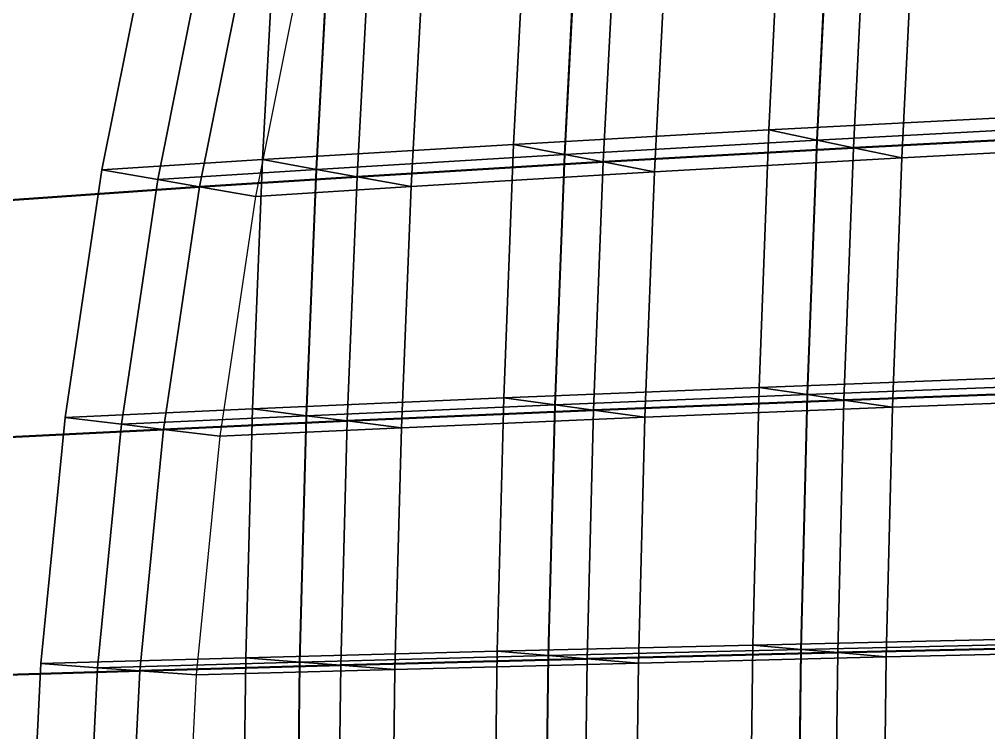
# Model space of a CAD drawing. Extents: x -25.3 to 28.3, y -25.5 to 26.5.
# Drawn here: x -18.987 to -15.345, y 1.123 to 3.802 of the extents above; entities that cross this region are included whole.
import ezdxf

# ---------------------------------------------------------------- set-up
doc = ezdxf.new("R2010")
doc.units = 0
doc.header["$MEASUREMENT"] = 0
doc.layers.add('LowerTendons', color=150, linetype='CONTINUOUS', lineweight=50)
doc.layers.add('UpperTendons', color=123, linetype='CONTINUOUS', lineweight=40)
doc.layers.add('TestBases', color=40, linetype='CONTINUOUS')

msp = doc.modelspace()

# ---------------------------------------------------------------- linework, layer by layer
at = {"layer": 'LowerTendons'}
for p, q in [((-14.89899, 3.37047, 31.37945), (-15.85339, 3.32044, 30.91367)), ((-15.85339, 3.32044, 30.91367), (-16.79334, 3.26732, 30.41904)), ((-16.79334, 3.26732, 30.41904), (-17.71797, 3.21114, 29.89602)), ((-17.71797, 3.21114, 29.89602), (-18.30943, 3.17307, 29.54161)), ((-18.30943, 3.17307, 29.54161), (-19.51783, 3.08983, 28.7666)), ((-14.93327, 2.4085, 31.45166), (-15.88879, 2.37258, 30.98269)), ((-15.88879, 2.37258, 30.98269), (-16.82965, 2.33446, 30.4848)), ((-16.82965, 2.33446, 30.4848), (-17.75497, 2.29415, 29.95844)), ((-17.75497, 2.29415, 29.95844), (-18.44509, 2.26223, 29.54101)), ((-18.44509, 2.26223, 29.54101), (-19.55555, 2.20714, 28.8222)), ((-15.91237, 1.42388, 31.02868), (-16.85383, 1.40094, 30.52861)), ((-14.95611, 1.4455, 31.49977), (-15.91237, 1.42388, 31.02868)), ((-16.85383, 1.40094, 30.52861), (-17.7796, 1.37668, 30.00001)), ((-18.53445, 1.35568, 29.54059), (-19.58066, 1.32433, 28.85921)), ((-17.7796, 1.37668, 30.00001), (-18.53445, 1.35568, 29.54059))]:
    msp.add_line(p, q, dxfattribs=at)
at = {"layer": 'TestBases'}
for points in [[(-15.15116, 4.41789, 31.91057), (-16.12317, 4.3527, 31.43974), (-16.17136, 3.38704, 31.53371), (-15.19782, 3.43808, 32.00884)], [(-16.12317, 4.3527, 31.43974), (-17.08074, 4.28347, 30.93962), (-17.13017, 3.33285, 31.02917), (-16.17136, 3.38704, 31.53371)], [(-15.94201, 4.3038, 31.08648), (-15.98966, 3.34899, 31.1794), (-16.17136, 3.38704, 31.53371), (-16.12317, 4.3527, 31.43974)], [(-15.98966, 3.34899, 31.1794), (-15.94201, 4.3038, 31.08648), (-16.12317, 4.3527, 31.43974), (-16.17136, 3.38704, 31.53371)], [(-14.98092, 4.36825, 31.55203), (-15.94201, 4.3038, 31.08648), (-15.98966, 3.34899, 31.1794), (-15.02706, 3.39945, 31.64919)], [(-14.98092, 4.36825, 31.55203), (-15.94201, 4.3038, 31.08648), (-15.98966, 3.34899, 31.1794), (-15.02706, 3.39945, 31.64919)], [(-15.94201, 4.3038, 31.08648), (-16.88882, 4.23534, 30.59199), (-16.9377, 3.2954, 30.68053), (-15.98966, 3.34899, 31.1794)], [(-15.94201, 4.3038, 31.08648), (-16.88882, 4.23534, 30.59199), (-16.9377, 3.2954, 30.68053), (-15.98966, 3.34899, 31.1794)], [(-15.80615, 4.26712, 30.82154), (-15.85339, 3.32044, 30.91367), (-15.98966, 3.34899, 31.1794), (-15.94201, 4.3038, 31.08648)], [(-15.85339, 3.32044, 30.91367), (-15.80615, 4.26712, 30.82154), (-15.94201, 4.3038, 31.08648), (-15.98966, 3.34899, 31.1794)], [(-14.85325, 4.33102, 31.28312), (-15.80615, 4.26712, 30.82154), (-15.85339, 3.32044, 30.91367), (-14.89899, 3.37047, 31.37945)], [(-14.85325, 4.33102, 31.28312), (-15.80615, 4.26712, 30.82154), (-15.85339, 3.32044, 30.91367), (-14.89899, 3.37047, 31.37945)], [(-17.08074, 4.28347, 30.93962), (-18.02296, 4.21023, 30.41064), (-18.07335, 3.27554, 30.49565), (-17.13017, 3.33285, 31.02917)], [(-16.88882, 4.23534, 30.59199), (-16.9377, 3.2954, 30.68053), (-17.13017, 3.33285, 31.02917), (-17.08074, 4.28347, 30.93962)], [(-16.9377, 3.2954, 30.68053), (-16.88882, 4.23534, 30.59199), (-17.08074, 4.28347, 30.93962), (-17.13017, 3.33285, 31.02917)], [(-15.80615, 4.26712, 30.82154), (-16.74488, 4.19924, 30.33126), (-16.79334, 3.26732, 30.41904), (-15.85339, 3.32044, 30.91367)], [(-15.80615, 4.26712, 30.82154), (-16.74488, 4.19924, 30.33126), (-16.79334, 3.26732, 30.41904), (-15.85339, 3.32044, 30.91367)], [(-15.62499, 4.21821, 30.46829), (-15.67169, 3.28239, 30.55935), (-15.85339, 3.32044, 30.91367), (-15.80615, 4.26712, 30.82154)], [(-15.67169, 3.28239, 30.55935), (-15.62499, 4.21821, 30.46829), (-15.80615, 4.26712, 30.82154), (-15.85339, 3.32044, 30.91367)], [(-14.68301, 4.28138, 30.92457), (-15.62499, 4.21821, 30.46829), (-15.67169, 3.28239, 30.55935), (-14.72822, 3.33184, 31.0198)], [(-16.88882, 4.23534, 30.59199), (-17.82046, 4.16292, 30.06894), (-17.87028, 3.23874, 30.15301), (-16.9377, 3.2954, 30.68053)], [(-16.88882, 4.23534, 30.59199), (-17.82046, 4.16292, 30.06894), (-17.87028, 3.23874, 30.15301), (-16.9377, 3.2954, 30.68053)], [(-16.74488, 4.19924, 30.33126), (-16.79334, 3.26732, 30.41904), (-16.9377, 3.2954, 30.68053), (-16.88882, 4.23534, 30.59199)], [(-16.79334, 3.26732, 30.41904), (-16.74488, 4.19924, 30.33126), (-16.88882, 4.23534, 30.59199), (-16.9377, 3.2954, 30.68053)], [(-18.4897, 4.17195, 30.13446), (-18.67667, 3.23671, 30.13413), (-18.07335, 3.27554, 30.49565), (-18.02296, 4.21023, 30.41064)], [(-17.82046, 4.16292, 30.06894), (-17.87028, 3.23874, 30.15301), (-18.07335, 3.27554, 30.49565), (-18.02296, 4.21023, 30.41064)], [(-17.87028, 3.23874, 30.15301), (-17.82046, 4.16292, 30.06894), (-18.02296, 4.21023, 30.41064), (-18.07335, 3.27554, 30.49565)], [(-16.74488, 4.19924, 30.33126), (-17.66858, 4.12744, 29.81267), (-17.71797, 3.21114, 29.89602), (-16.79334, 3.26732, 30.41904)], [(-16.74488, 4.19924, 30.33126), (-17.66858, 4.12744, 29.81267), (-17.71797, 3.21114, 29.89602), (-16.79334, 3.26732, 30.41904)], [(-16.55296, 4.15111, 29.98362), (-16.60087, 3.22987, 30.0704), (-16.79334, 3.26732, 30.41904), (-16.74488, 4.19924, 30.33126)], [(-16.60087, 3.22987, 30.0704), (-16.55296, 4.15111, 29.98362), (-16.74488, 4.19924, 30.33126), (-16.79334, 3.26732, 30.41904)], [(-15.62499, 4.21821, 30.46829), (-16.55296, 4.15111, 29.98362), (-16.60087, 3.22987, 30.0704), (-15.67169, 3.28239, 30.55935)], [(-18.28195, 4.12507, 29.79587), (-18.46682, 3.20035, 29.79555), (-18.67667, 3.23671, 30.13413), (-18.4897, 4.17195, 30.13446)], [(-18.28195, 4.12507, 29.79587), (-18.46682, 3.20035, 29.79555), (-17.87028, 3.23874, 30.15301), (-17.82046, 4.16292, 30.06894)], [(-18.28195, 4.12507, 29.79587), (-18.46682, 3.20035, 29.79555), (-17.87028, 3.23874, 30.15301), (-17.82046, 4.16292, 30.06894)], [(-17.66858, 4.12744, 29.81267), (-17.71797, 3.21114, 29.89602), (-17.87028, 3.23874, 30.15301), (-17.82046, 4.16292, 30.06894)], [(-17.71797, 3.21114, 29.89602), (-17.66858, 4.12744, 29.81267), (-17.82046, 4.16292, 30.06894), (-17.87028, 3.23874, 30.15301)], [(-18.12614, 4.08992, 29.54193), (-18.30943, 3.17307, 29.54161), (-18.46682, 3.20035, 29.79555), (-18.28195, 4.12507, 29.79587)], [(-18.12614, 4.08992, 29.54193), (-18.30943, 3.17307, 29.54161), (-17.71797, 3.21114, 29.89602), (-17.66858, 4.12744, 29.81267)], [(-18.12614, 4.08992, 29.54193), (-18.30943, 3.17307, 29.54161), (-17.71797, 3.21114, 29.89602), (-17.66858, 4.12744, 29.81267)], [(-17.46607, 4.08014, 29.47098), (-17.5149, 3.17433, 29.55337), (-17.71797, 3.21114, 29.89602), (-17.66858, 4.12744, 29.81267)], [(-17.5149, 3.17433, 29.55337), (-17.46607, 4.08014, 29.47098), (-17.66858, 4.12744, 29.81267), (-17.71797, 3.21114, 29.89602)], [(-16.55296, 4.15111, 29.98362), (-17.46607, 4.08014, 29.47098), (-17.5149, 3.17433, 29.55337), (-16.60087, 3.22987, 30.0704)], [(-17.91839, 4.04304, 29.20334), (-18.09958, 3.1367, 29.20302), (-18.30943, 3.17307, 29.54161), (-18.12614, 4.08992, 29.54193)], [(-17.91839, 4.04304, 29.20334), (-18.09958, 3.1367, 29.20302), (-17.5149, 3.17433, 29.55337), (-17.46607, 4.08014, 29.47098)], [(-15.19782, 3.43808, 32.00884), (-16.17136, 3.38704, 31.53371), (-16.20747, 2.42017, 31.60412), (-15.23279, 2.4568, 32.08249)], [(-15.02706, 3.39945, 31.64919), (-15.98966, 3.34899, 31.1794), (-16.17136, 3.38704, 31.53371), (-15.19782, 3.43808, 32.00884)], [(-15.98966, 3.34899, 31.1794), (-15.02706, 3.39945, 31.64919), (-15.19782, 3.43808, 32.00884), (-16.17136, 3.38704, 31.53371)], [(-16.17136, 3.38704, 31.53371), (-17.13017, 3.33285, 31.02917), (-17.1672, 2.38128, 31.09625), (-16.20747, 2.42017, 31.60412)], [(-15.98966, 3.34899, 31.1794), (-16.9377, 3.2954, 30.68053), (-17.13017, 3.33285, 31.02917), (-16.17136, 3.38704, 31.53371)], [(-16.9377, 3.2954, 30.68053), (-15.98966, 3.34899, 31.1794), (-16.17136, 3.38704, 31.53371), (-17.13017, 3.33285, 31.02917)], [(-15.98966, 3.34899, 31.1794), (-16.02537, 2.39298, 31.24902), (-16.20747, 2.42017, 31.60412), (-16.17136, 3.38704, 31.53371)], [(-16.02537, 2.39298, 31.24902), (-15.98966, 3.34899, 31.1794), (-16.17136, 3.38704, 31.53371), (-16.20747, 2.42017, 31.60412)], [(-15.02706, 3.39945, 31.64919), (-15.98966, 3.34899, 31.1794), (-16.02537, 2.39298, 31.24902), (-15.06163, 2.4292, 31.72201)], [(-15.02706, 3.39945, 31.64919), (-15.98966, 3.34899, 31.1794), (-16.02537, 2.39298, 31.24902), (-15.06163, 2.4292, 31.72201)], [(-14.89899, 3.37047, 31.37945), (-15.85339, 3.32044, 30.91367), (-15.98966, 3.34899, 31.1794), (-15.02706, 3.39945, 31.64919)], [(-15.85339, 3.32044, 30.91367), (-14.89899, 3.37047, 31.37945), (-15.02706, 3.39945, 31.64919), (-15.98966, 3.34899, 31.1794)], [(-14.89899, 3.37047, 31.37945), (-15.85339, 3.32044, 30.91367), (-15.88879, 2.37258, 30.98269), (-14.93327, 2.4085, 31.45166)], [(-14.89899, 3.37047, 31.37945), (-15.85339, 3.32044, 30.91367), (-15.88879, 2.37258, 30.98269), (-14.93327, 2.4085, 31.45166)], [(-14.72822, 3.33184, 31.0198), (-15.67169, 3.28239, 30.55935), (-15.85339, 3.32044, 30.91367), (-14.89899, 3.37047, 31.37945)], [(-15.67169, 3.28239, 30.55935), (-14.72822, 3.33184, 31.0198), (-14.89899, 3.37047, 31.37945), (-15.85339, 3.32044, 30.91367)], [(-17.13017, 3.33285, 31.02917), (-18.07335, 3.27554, 30.49565), (-18.11108, 2.34016, 30.55932), (-17.1672, 2.38128, 31.09625)], [(-16.9377, 3.2954, 30.68053), (-17.87028, 3.23874, 30.15301), (-18.07335, 3.27554, 30.49565), (-17.13017, 3.33285, 31.02917)], [(-17.87028, 3.23874, 30.15301), (-16.9377, 3.2954, 30.68053), (-17.13017, 3.33285, 31.02917), (-18.07335, 3.27554, 30.49565)], [(-16.9377, 3.2954, 30.68053), (-16.97431, 2.35452, 30.74685), (-17.1672, 2.38128, 31.09625), (-17.13017, 3.33285, 31.02917)], [(-16.97431, 2.35452, 30.74685), (-16.9377, 3.2954, 30.68053), (-17.13017, 3.33285, 31.02917), (-17.1672, 2.38128, 31.09625)], [(-15.98966, 3.34899, 31.1794), (-16.9377, 3.2954, 30.68053), (-16.97431, 2.35452, 30.74685), (-16.02537, 2.39298, 31.24902)], [(-15.98966, 3.34899, 31.1794), (-16.9377, 3.2954, 30.68053), (-16.97431, 2.35452, 30.74685), (-16.02537, 2.39298, 31.24902)], [(-15.85339, 3.32044, 30.91367), (-16.79334, 3.26732, 30.41904), (-16.9377, 3.2954, 30.68053), (-15.98966, 3.34899, 31.1794)], [(-16.79334, 3.26732, 30.41904), (-15.85339, 3.32044, 30.91367), (-15.98966, 3.34899, 31.1794), (-16.9377, 3.2954, 30.68053)], [(-15.85339, 3.32044, 30.91367), (-16.79334, 3.26732, 30.41904), (-16.82965, 2.33446, 30.4848), (-15.88879, 2.37258, 30.98269)], [(-15.85339, 3.32044, 30.91367), (-16.79334, 3.26732, 30.41904), (-16.82965, 2.33446, 30.4848), (-15.88879, 2.37258, 30.98269)], [(-15.67169, 3.28239, 30.55935), (-16.60087, 3.22987, 30.0704), (-16.79334, 3.26732, 30.41904), (-15.85339, 3.32044, 30.91367)], [(-16.60087, 3.22987, 30.0704), (-15.67169, 3.28239, 30.55935), (-15.85339, 3.32044, 30.91367), (-16.79334, 3.26732, 30.41904)], [(-15.85339, 3.32044, 30.91367), (-15.88879, 2.37258, 30.98269), (-16.02537, 2.39298, 31.24902), (-15.98966, 3.34899, 31.1794)], [(-15.88879, 2.37258, 30.98269), (-15.85339, 3.32044, 30.91367), (-15.98966, 3.34899, 31.1794), (-16.02537, 2.39298, 31.24902)], [(-15.67169, 3.28239, 30.55935), (-15.70668, 2.34539, 30.62759), (-15.88879, 2.37258, 30.98269), (-15.85339, 3.32044, 30.91367)], [(-15.70668, 2.34539, 30.62759), (-15.67169, 3.28239, 30.55935), (-15.85339, 3.32044, 30.91367), (-15.88879, 2.37258, 30.98269)], [(-14.72822, 3.33184, 31.0198), (-15.67169, 3.28239, 30.55935), (-15.70668, 2.34539, 30.62759), (-14.76211, 2.38089, 31.09118)], [(-16.9377, 3.2954, 30.68053), (-17.87028, 3.23874, 30.15301), (-17.90759, 2.31387, 30.21596), (-16.97431, 2.35452, 30.74685)], [(-16.9377, 3.2954, 30.68053), (-17.87028, 3.23874, 30.15301), (-17.90759, 2.31387, 30.21596), (-16.97431, 2.35452, 30.74685)], [(-16.79334, 3.26732, 30.41904), (-17.71797, 3.21114, 29.89602), (-17.87028, 3.23874, 30.15301), (-16.9377, 3.2954, 30.68053)], [(-17.71797, 3.21114, 29.89602), (-16.79334, 3.26732, 30.41904), (-16.9377, 3.2954, 30.68053), (-17.87028, 3.23874, 30.15301)], [(-16.79334, 3.26732, 30.41904), (-16.82965, 2.33446, 30.4848), (-16.97431, 2.35452, 30.74685), (-16.9377, 3.2954, 30.68053)], [(-16.82965, 2.33446, 30.4848), (-16.79334, 3.26732, 30.41904), (-16.9377, 3.2954, 30.68053), (-16.97431, 2.35452, 30.74685)], [(-15.67169, 3.28239, 30.55935), (-16.60087, 3.22987, 30.0704), (-16.63676, 2.3077, 30.13541), (-15.70668, 2.34539, 30.62759)], [(-18.67667, 3.23671, 30.13413), (-18.81505, 2.3076, 30.13352), (-18.11108, 2.34016, 30.55932), (-18.07335, 3.27554, 30.49565)], [(-18.46682, 3.20035, 29.79555), (-17.87028, 3.23874, 30.15301), (-18.07335, 3.27554, 30.49565), (-18.67667, 3.23671, 30.13413)], [(-17.87028, 3.23874, 30.15301), (-18.46682, 3.20035, 29.79555), (-18.67667, 3.23671, 30.13413), (-18.07335, 3.27554, 30.49565)], [(-17.87028, 3.23874, 30.15301), (-17.90759, 2.31387, 30.21596), (-18.11108, 2.34016, 30.55932), (-18.07335, 3.27554, 30.49565)], [(-17.90759, 2.31387, 30.21596), (-17.87028, 3.23874, 30.15301), (-18.07335, 3.27554, 30.49565), (-18.11108, 2.34016, 30.55932)], [(-16.79334, 3.26732, 30.41904), (-17.71797, 3.21114, 29.89602), (-17.75497, 2.29415, 29.95844), (-16.82965, 2.33446, 30.4848)], [(-16.79334, 3.26732, 30.41904), (-17.71797, 3.21114, 29.89602), (-17.75497, 2.29415, 29.95844), (-16.82965, 2.33446, 30.4848)], [(-16.60087, 3.22987, 30.0704), (-17.5149, 3.17433, 29.55337), (-17.71797, 3.21114, 29.89602), (-16.79334, 3.26732, 30.41904)], [(-17.5149, 3.17433, 29.55337), (-16.60087, 3.22987, 30.0704), (-16.79334, 3.26732, 30.41904), (-17.71797, 3.21114, 29.89602)], [(-16.60087, 3.22987, 30.0704), (-16.63676, 2.3077, 30.13541), (-16.82965, 2.33446, 30.4848), (-16.79334, 3.26732, 30.41904)], [(-16.63676, 2.3077, 30.13541), (-16.60087, 3.22987, 30.0704), (-16.79334, 3.26732, 30.41904), (-16.82965, 2.33446, 30.4848)], [(-18.46682, 3.20035, 29.79555), (-18.60364, 2.28167, 29.79494), (-18.81505, 2.3076, 30.13352), (-18.67667, 3.23671, 30.13413)], [(-18.46682, 3.20035, 29.79555), (-18.60364, 2.28167, 29.79494), (-17.90759, 2.31387, 30.21596), (-17.87028, 3.23874, 30.15301)], [(-18.46682, 3.20035, 29.79555), (-18.60364, 2.28167, 29.79494), (-17.90759, 2.31387, 30.21596), (-17.87028, 3.23874, 30.15301)], [(-18.30943, 3.17307, 29.54161), (-17.71797, 3.21114, 29.89602), (-17.87028, 3.23874, 30.15301), (-18.46682, 3.20035, 29.79555)], [(-17.71797, 3.21114, 29.89602), (-18.30943, 3.17307, 29.54161), (-18.46682, 3.20035, 29.79555), (-17.87028, 3.23874, 30.15301)], [(-18.30943, 3.17307, 29.54161), (-18.44509, 2.26223, 29.54101), (-17.75497, 2.29415, 29.95844), (-17.71797, 3.21114, 29.89602)], [(-18.30943, 3.17307, 29.54161), (-18.44509, 2.26223, 29.54101), (-17.75497, 2.29415, 29.95844), (-17.71797, 3.21114, 29.89602)], [(-18.09958, 3.1367, 29.20302), (-17.5149, 3.17433, 29.55337), (-17.71797, 3.21114, 29.89602), (-18.30943, 3.17307, 29.54161)], [(-17.5149, 3.17433, 29.55337), (-18.09958, 3.1367, 29.20302), (-18.30943, 3.17307, 29.54161), (-17.71797, 3.21114, 29.89602)], [(-17.71797, 3.21114, 29.89602), (-17.75497, 2.29415, 29.95844), (-17.90759, 2.31387, 30.21596), (-17.87028, 3.23874, 30.15301)], [(-17.75497, 2.29415, 29.95844), (-17.71797, 3.21114, 29.89602), (-17.87028, 3.23874, 30.15301), (-17.90759, 2.31387, 30.21596)], [(-17.5149, 3.17433, 29.55337), (-17.55147, 2.26786, 29.61508), (-17.75497, 2.29415, 29.95844), (-17.71797, 3.21114, 29.89602)], [(-17.55147, 2.26786, 29.61508), (-17.5149, 3.17433, 29.55337), (-17.71797, 3.21114, 29.89602), (-17.75497, 2.29415, 29.95844)], [(-16.60087, 3.22987, 30.0704), (-17.5149, 3.17433, 29.55337), (-17.55147, 2.26786, 29.61508), (-16.63676, 2.3077, 30.13541)], [(-18.30943, 3.17307, 29.54161), (-18.44509, 2.26223, 29.54101), (-18.60364, 2.28167, 29.79494), (-18.46682, 3.20035, 29.79555)], [(-18.09958, 3.1367, 29.20302), (-18.23368, 2.2363, 29.20243), (-18.44509, 2.26223, 29.54101), (-18.30943, 3.17307, 29.54161)], [(-18.09958, 3.1367, 29.20302), (-18.23368, 2.2363, 29.20243), (-17.55147, 2.26786, 29.61508), (-17.5149, 3.17433, 29.55337)], [(-15.23279, 2.4568, 32.08249), (-16.20747, 2.42017, 31.60412), (-16.23153, 1.45244, 31.65103), (-15.25609, 1.4745, 32.13157)], [(-15.06163, 2.4292, 31.72201), (-16.02537, 2.39298, 31.24902), (-16.20747, 2.42017, 31.60412), (-15.23279, 2.4568, 32.08249)], [(-16.02537, 2.39298, 31.24902), (-15.06163, 2.4292, 31.72201), (-15.23279, 2.4568, 32.08249), (-16.20747, 2.42017, 31.60412)], [(-16.20747, 2.42017, 31.60412), (-17.1672, 2.38128, 31.09625), (-17.19187, 1.42904, 31.14093), (-16.23153, 1.45244, 31.65103)], [(-16.02537, 2.39298, 31.24902), (-16.97431, 2.35452, 30.74685), (-17.1672, 2.38128, 31.09625), (-16.20747, 2.42017, 31.60412)], [(-16.97431, 2.35452, 30.74685), (-16.02537, 2.39298, 31.24902), (-16.20747, 2.42017, 31.60412), (-17.1672, 2.38128, 31.09625)], [(-16.02537, 2.39298, 31.24902), (-16.04915, 1.43612, 31.2954), (-16.23153, 1.45244, 31.65103), (-16.20747, 2.42017, 31.60412)], [(-16.04915, 1.43612, 31.2954), (-16.02537, 2.39298, 31.24902), (-16.20747, 2.42017, 31.60412), (-16.23153, 1.45244, 31.65103)], [(-15.06163, 2.4292, 31.72201), (-16.02537, 2.39298, 31.24902), (-16.04915, 1.43612, 31.2954), (-15.08467, 1.45793, 31.77054)], [(-15.06163, 2.4292, 31.72201), (-16.02537, 2.39298, 31.24902), (-16.04915, 1.43612, 31.2954), (-15.08467, 1.45793, 31.77054)], [(-14.93327, 2.4085, 31.45166), (-15.88879, 2.37258, 30.98269), (-16.02537, 2.39298, 31.24902), (-15.06163, 2.4292, 31.72201)], [(-15.88879, 2.37258, 30.98269), (-14.93327, 2.4085, 31.45166), (-15.06163, 2.4292, 31.72201), (-16.02537, 2.39298, 31.24902)], [(-14.93327, 2.4085, 31.45166), (-15.88879, 2.37258, 30.98269), (-15.91237, 1.42388, 31.02868), (-14.95611, 1.4455, 31.49977)], [(-14.93327, 2.4085, 31.45166), (-15.88879, 2.37258, 30.98269), (-15.91237, 1.42388, 31.02868), (-14.95611, 1.4455, 31.49977)], [(-14.76211, 2.38089, 31.09118), (-15.70668, 2.34539, 30.62759), (-15.88879, 2.37258, 30.98269), (-14.93327, 2.4085, 31.45166)], [(-15.70668, 2.34539, 30.62759), (-14.76211, 2.38089, 31.09118), (-14.93327, 2.4085, 31.45166), (-15.88879, 2.37258, 30.98269)], [(-17.1672, 2.38128, 31.09625), (-18.11108, 2.34016, 30.55932), (-18.13621, 1.40429, 30.60173), (-17.19187, 1.42904, 31.14093)], [(-16.97431, 2.35452, 30.74685), (-17.90759, 2.31387, 30.21596), (-18.11108, 2.34016, 30.55932), (-17.1672, 2.38128, 31.09625)], [(-17.90759, 2.31387, 30.21596), (-16.97431, 2.35452, 30.74685), (-17.1672, 2.38128, 31.09625), (-18.11108, 2.34016, 30.55932)], [(-16.97431, 2.35452, 30.74685), (-16.9987, 1.41298, 30.79103), (-17.19187, 1.42904, 31.14093), (-17.1672, 2.38128, 31.09625)], [(-16.9987, 1.41298, 30.79103), (-16.97431, 2.35452, 30.74685), (-17.1672, 2.38128, 31.09625), (-17.19187, 1.42904, 31.14093)], [(-16.02537, 2.39298, 31.24902), (-16.97431, 2.35452, 30.74685), (-16.9987, 1.41298, 30.79103), (-16.04915, 1.43612, 31.2954)], [(-16.02537, 2.39298, 31.24902), (-16.97431, 2.35452, 30.74685), (-16.9987, 1.41298, 30.79103), (-16.04915, 1.43612, 31.2954)], [(-15.88879, 2.37258, 30.98269), (-16.82965, 2.33446, 30.4848), (-16.97431, 2.35452, 30.74685), (-16.02537, 2.39298, 31.24902)], [(-16.82965, 2.33446, 30.4848), (-15.88879, 2.37258, 30.98269), (-16.02537, 2.39298, 31.24902), (-16.97431, 2.35452, 30.74685)], [(-15.88879, 2.37258, 30.98269), (-16.82965, 2.33446, 30.4848), (-16.85383, 1.40094, 30.52861), (-15.91237, 1.42388, 31.02868)], [(-15.88879, 2.37258, 30.98269), (-16.82965, 2.33446, 30.4848), (-16.85383, 1.40094, 30.52861), (-15.91237, 1.42388, 31.02868)], [(-15.70668, 2.34539, 30.62759), (-16.63676, 2.3077, 30.13541), (-16.82965, 2.33446, 30.4848), (-15.88879, 2.37258, 30.98269)], [(-16.63676, 2.3077, 30.13541), (-15.70668, 2.34539, 30.62759), (-15.88879, 2.37258, 30.98269), (-16.82965, 2.33446, 30.4848)], [(-15.88879, 2.37258, 30.98269), (-15.91237, 1.42388, 31.02868), (-16.04915, 1.43612, 31.2954), (-16.02537, 2.39298, 31.24902)], [(-15.91237, 1.42388, 31.02868), (-15.88879, 2.37258, 30.98269), (-16.02537, 2.39298, 31.24902), (-16.04915, 1.43612, 31.2954)], [(-15.70668, 2.34539, 30.62759), (-15.72999, 1.40757, 30.67305), (-15.91237, 1.42388, 31.02868), (-15.88879, 2.37258, 30.98269)], [(-15.72999, 1.40757, 30.67305), (-15.70668, 2.34539, 30.62759), (-15.88879, 2.37258, 30.98269), (-15.91237, 1.42388, 31.02868)], [(-14.76211, 2.38089, 31.09118), (-15.70668, 2.34539, 30.62759), (-15.72999, 1.40757, 30.67305), (-14.78469, 1.42894, 31.13874)], [(-18.81505, 2.3076, 30.13352), (-18.9062, 1.38287, 30.13309), (-18.13621, 1.40429, 30.60173), (-18.11108, 2.34016, 30.55932)], [(-18.60364, 2.28167, 29.79494), (-17.90759, 2.31387, 30.21596), (-18.11108, 2.34016, 30.55932), (-18.81505, 2.3076, 30.13352)], [(-17.90759, 2.31387, 30.21596), (-18.60364, 2.28167, 29.79494), (-18.81505, 2.3076, 30.13352), (-18.11108, 2.34016, 30.55932)], [(-17.90759, 2.31387, 30.21596), (-17.93244, 1.38851, 30.25789), (-18.13621, 1.40429, 30.60173), (-18.11108, 2.34016, 30.55932)], [(-17.93244, 1.38851, 30.25789), (-17.90759, 2.31387, 30.21596), (-18.11108, 2.34016, 30.55932), (-18.13621, 1.40429, 30.60173)], [(-16.97431, 2.35452, 30.74685), (-17.90759, 2.31387, 30.21596), (-17.93244, 1.38851, 30.25789), (-16.9987, 1.41298, 30.79103)], [(-16.97431, 2.35452, 30.74685), (-17.90759, 2.31387, 30.21596), (-17.93244, 1.38851, 30.25789), (-16.9987, 1.41298, 30.79103)], [(-16.82965, 2.33446, 30.4848), (-17.75497, 2.29415, 29.95844), (-17.90759, 2.31387, 30.21596), (-16.97431, 2.35452, 30.74685)], [(-17.75497, 2.29415, 29.95844), (-16.82965, 2.33446, 30.4848), (-16.97431, 2.35452, 30.74685), (-17.90759, 2.31387, 30.21596)], [(-16.82965, 2.33446, 30.4848), (-17.75497, 2.29415, 29.95844), (-17.7796, 1.37668, 30.00001), (-16.85383, 1.40094, 30.52861)], [(-16.82965, 2.33446, 30.4848), (-17.75497, 2.29415, 29.95844), (-17.7796, 1.37668, 30.00001), (-16.85383, 1.40094, 30.52861)], [(-16.63676, 2.3077, 30.13541), (-17.55147, 2.26786, 29.61508), (-17.75497, 2.29415, 29.95844), (-16.82965, 2.33446, 30.4848)], [(-17.55147, 2.26786, 29.61508), (-16.63676, 2.3077, 30.13541), (-16.82965, 2.33446, 30.4848), (-17.75497, 2.29415, 29.95844)], [(-16.82965, 2.33446, 30.4848), (-16.85383, 1.40094, 30.52861), (-16.9987, 1.41298, 30.79103), (-16.97431, 2.35452, 30.74685)], [(-16.85383, 1.40094, 30.52861), (-16.82965, 2.33446, 30.4848), (-16.97431, 2.35452, 30.74685), (-16.9987, 1.41298, 30.79103)], [(-16.63676, 2.3077, 30.13541), (-16.66066, 1.38488, 30.17871), (-16.85383, 1.40094, 30.52861), (-16.82965, 2.33446, 30.4848)], [(-16.66066, 1.38488, 30.17871), (-16.63676, 2.3077, 30.13541), (-16.82965, 2.33446, 30.4848), (-16.85383, 1.40094, 30.52861)], [(-15.70668, 2.34539, 30.62759), (-16.63676, 2.3077, 30.13541), (-16.66066, 1.38488, 30.17871), (-15.72999, 1.40757, 30.67305)], [(-18.60364, 2.28167, 29.79494), (-18.69377, 1.36734, 29.79452), (-18.9062, 1.38287, 30.13309), (-18.81505, 2.3076, 30.13352)], [(-18.60364, 2.28167, 29.79494), (-18.69377, 1.36734, 29.79452), (-17.93244, 1.38851, 30.25789), (-17.90759, 2.31387, 30.21596)], [(-18.60364, 2.28167, 29.79494), (-18.69377, 1.36734, 29.79452), (-17.93244, 1.38851, 30.25789), (-17.90759, 2.31387, 30.21596)], [(-18.44509, 2.26223, 29.54101), (-17.75497, 2.29415, 29.95844), (-17.90759, 2.31387, 30.21596), (-18.60364, 2.28167, 29.79494)], [(-17.75497, 2.29415, 29.95844), (-18.44509, 2.26223, 29.54101), (-18.60364, 2.28167, 29.79494), (-17.90759, 2.31387, 30.21596)], [(-18.44509, 2.26223, 29.54101), (-18.53445, 1.35568, 29.54059), (-17.7796, 1.37668, 30.00001), (-17.75497, 2.29415, 29.95844)], [(-18.44509, 2.26223, 29.54101), (-18.53445, 1.35568, 29.54059), (-17.7796, 1.37668, 30.00001), (-17.75497, 2.29415, 29.95844)], [(-18.23368, 2.2363, 29.20243), (-17.55147, 2.26786, 29.61508), (-17.75497, 2.29415, 29.95844), (-18.44509, 2.26223, 29.54101)], [(-17.55147, 2.26786, 29.61508), (-18.23368, 2.2363, 29.20243), (-18.44509, 2.26223, 29.54101), (-17.75497, 2.29415, 29.95844)], [(-17.75497, 2.29415, 29.95844), (-17.7796, 1.37668, 30.00001), (-17.93244, 1.38851, 30.25789), (-17.90759, 2.31387, 30.21596)], [(-17.7796, 1.37668, 30.00001), (-17.75497, 2.29415, 29.95844), (-17.90759, 2.31387, 30.21596), (-17.93244, 1.38851, 30.25789)], [(-17.55147, 2.26786, 29.61508), (-17.57583, 1.3609, 29.65617), (-17.7796, 1.37668, 30.00001), (-17.75497, 2.29415, 29.95844)], [(-17.57583, 1.3609, 29.65617), (-17.55147, 2.26786, 29.61508), (-17.75497, 2.29415, 29.95844), (-17.7796, 1.37668, 30.00001)], [(-16.63676, 2.3077, 30.13541), (-17.55147, 2.26786, 29.61508), (-17.57583, 1.3609, 29.65617), (-16.66066, 1.38488, 30.17871)], [(-18.44509, 2.26223, 29.54101), (-18.53445, 1.35568, 29.54059), (-18.69377, 1.36734, 29.79452), (-18.60364, 2.28167, 29.79494)], [(-18.23368, 2.2363, 29.20243), (-18.32202, 1.34014, 29.20201), (-18.53445, 1.35568, 29.54059), (-18.44509, 2.26223, 29.54101)], [(-18.23368, 2.2363, 29.20243), (-18.32202, 1.34014, 29.20201), (-17.57583, 1.3609, 29.65617), (-17.55147, 2.26786, 29.61508)], [(-15.25609, 1.4745, 32.13157), (-16.23153, 1.45244, 31.65103), (-16.24355, 0.4842, 31.67448), (-15.26774, 0.49157, 32.1561)], [(-15.08467, 1.45793, 31.77054), (-16.04915, 1.43612, 31.2954), (-16.23153, 1.45244, 31.65103), (-15.25609, 1.4745, 32.13157)], [(-16.04915, 1.43612, 31.2954), (-15.08467, 1.45793, 31.77054), (-15.25609, 1.4745, 32.13157), (-16.23153, 1.45244, 31.65103)], [(-15.08467, 1.45793, 31.77054), (-16.04915, 1.43612, 31.2954), (-16.06104, 0.47876, 31.31858), (-15.09619, 0.48604, 31.79479)], [(-15.08467, 1.45793, 31.77054), (-16.04915, 1.43612, 31.2954), (-16.06104, 0.47876, 31.31858), (-15.09619, 0.48604, 31.79479)], [(-14.95611, 1.4455, 31.49977), (-15.91237, 1.42388, 31.02868), (-16.04915, 1.43612, 31.2954), (-15.08467, 1.45793, 31.77054)], [(-15.91237, 1.42388, 31.02868), (-14.95611, 1.4455, 31.49977), (-15.08467, 1.45793, 31.77054), (-16.04915, 1.43612, 31.2954)], [(-17.19187, 1.42904, 31.14093), (-18.13621, 1.40429, 30.60173), (-18.14877, 0.46813, 30.62292), (-17.2042, 0.47639, 31.16326)], [(-16.9987, 1.41298, 30.79103), (-17.93244, 1.38851, 30.25789), (-18.13621, 1.40429, 30.60173), (-17.19187, 1.42904, 31.14093)], [(-17.93244, 1.38851, 30.25789), (-16.9987, 1.41298, 30.79103), (-17.19187, 1.42904, 31.14093), (-18.13621, 1.40429, 30.60173)], [(-16.23153, 1.45244, 31.65103), (-17.19187, 1.42904, 31.14093), (-17.2042, 0.47639, 31.16326), (-16.24355, 0.4842, 31.67448)], [(-16.9987, 1.41298, 30.79103), (-17.01089, 0.47104, 30.81311), (-17.2042, 0.47639, 31.16326), (-17.19187, 1.42904, 31.14093)], [(-17.01089, 0.47104, 30.81311), (-16.9987, 1.41298, 30.79103), (-17.19187, 1.42904, 31.14093), (-17.2042, 0.47639, 31.16326)], [(-16.04915, 1.43612, 31.2954), (-16.9987, 1.41298, 30.79103), (-17.19187, 1.42904, 31.14093), (-16.23153, 1.45244, 31.65103)], [(-16.9987, 1.41298, 30.79103), (-16.04915, 1.43612, 31.2954), (-16.23153, 1.45244, 31.65103), (-17.19187, 1.42904, 31.14093)], [(-16.04915, 1.43612, 31.2954), (-16.9987, 1.41298, 30.79103), (-17.01089, 0.47104, 30.81311), (-16.06104, 0.47876, 31.31858)], [(-16.04915, 1.43612, 31.2954), (-16.9987, 1.41298, 30.79103), (-17.01089, 0.47104, 30.81311), (-16.06104, 0.47876, 31.31858)], [(-15.91237, 1.42388, 31.02868), (-16.85383, 1.40094, 30.52861), (-16.9987, 1.41298, 30.79103), (-16.04915, 1.43612, 31.2954)], [(-16.85383, 1.40094, 30.52861), (-15.91237, 1.42388, 31.02868), (-16.04915, 1.43612, 31.2954), (-16.9987, 1.41298, 30.79103)], [(-15.91237, 1.42388, 31.02868), (-16.85383, 1.40094, 30.52861), (-16.86591, 0.46702, 30.5505), (-15.92416, 0.47468, 31.05166)], [(-15.91237, 1.42388, 31.02868), (-16.85383, 1.40094, 30.52861), (-16.86591, 0.46702, 30.5505), (-15.92416, 0.47468, 31.05166)], [(-15.72999, 1.40757, 30.67305), (-16.66066, 1.38488, 30.17871), (-16.85383, 1.40094, 30.52861), (-15.91237, 1.42388, 31.02868)], [(-16.66066, 1.38488, 30.17871), (-15.72999, 1.40757, 30.67305), (-15.91237, 1.42388, 31.02868), (-16.85383, 1.40094, 30.52861)], [(-16.04915, 1.43612, 31.2954), (-16.06104, 0.47876, 31.31858), (-16.24355, 0.4842, 31.67448), (-16.23153, 1.45244, 31.65103)], [(-16.06104, 0.47876, 31.31858), (-16.04915, 1.43612, 31.2954), (-16.23153, 1.45244, 31.65103), (-16.24355, 0.4842, 31.67448)], [(-15.91237, 1.42388, 31.02868), (-15.92416, 0.47468, 31.05166), (-16.06104, 0.47876, 31.31858), (-16.04915, 1.43612, 31.2954)], [(-15.92416, 0.47468, 31.05166), (-15.91237, 1.42388, 31.02868), (-16.04915, 1.43612, 31.2954), (-16.06104, 0.47876, 31.31858)], [(-14.95611, 1.4455, 31.49977), (-15.91237, 1.42388, 31.02868), (-15.92416, 0.47468, 31.05166), (-14.96753, 0.4819, 31.52381)], [(-14.95611, 1.4455, 31.49977), (-15.91237, 1.42388, 31.02868), (-15.92416, 0.47468, 31.05166), (-14.96753, 0.4819, 31.52381)], [(-15.72999, 1.40757, 30.67305), (-15.74165, 0.46924, 30.69577), (-15.92416, 0.47468, 31.05166), (-15.91237, 1.42388, 31.02868)], [(-15.74165, 0.46924, 30.69577), (-15.72999, 1.40757, 30.67305), (-15.91237, 1.42388, 31.02868), (-15.92416, 0.47468, 31.05166)], [(-14.78469, 1.42894, 31.13874), (-15.72999, 1.40757, 30.67305), (-15.91237, 1.42388, 31.02868), (-14.95611, 1.4455, 31.49977)], [(-15.72999, 1.40757, 30.67305), (-14.78469, 1.42894, 31.13874), (-14.95611, 1.4455, 31.49977), (-15.91237, 1.42388, 31.02868)], [(-14.78469, 1.42894, 31.13874), (-15.72999, 1.40757, 30.67305), (-15.74165, 0.46924, 30.69577), (-14.79598, 0.47638, 31.16251)], [(-18.9062, 1.38287, 30.13309), (-18.95175, 0.46076, 30.13269), (-18.14877, 0.46813, 30.62292), (-18.13621, 1.40429, 30.60173)], [(-18.69377, 1.36734, 29.79452), (-17.93244, 1.38851, 30.25789), (-18.13621, 1.40429, 30.60173), (-18.9062, 1.38287, 30.13309)], [(-17.93244, 1.38851, 30.25789), (-18.69377, 1.36734, 29.79452), (-18.9062, 1.38287, 30.13309), (-18.13621, 1.40429, 30.60173)], [(-18.69377, 1.36734, 29.79452), (-18.73881, 0.45559, 29.79412), (-17.94485, 0.46287, 30.27884), (-17.93244, 1.38851, 30.25789)], [(-18.69377, 1.36734, 29.79452), (-18.73881, 0.45559, 29.79412), (-17.94485, 0.46287, 30.27884), (-17.93244, 1.38851, 30.25789)], [(-18.53445, 1.35568, 29.54059), (-17.7796, 1.37668, 30.00001), (-17.93244, 1.38851, 30.25789), (-18.69377, 1.36734, 29.79452)], [(-17.7796, 1.37668, 30.00001), (-18.53445, 1.35568, 29.54059), (-18.69377, 1.36734, 29.79452), (-17.93244, 1.38851, 30.25789)], [(-17.93244, 1.38851, 30.25789), (-17.94485, 0.46287, 30.27884), (-18.14877, 0.46813, 30.62292), (-18.13621, 1.40429, 30.60173)], [(-17.94485, 0.46287, 30.27884), (-17.93244, 1.38851, 30.25789), (-18.13621, 1.40429, 30.60173), (-18.14877, 0.46813, 30.62292)], [(-16.9987, 1.41298, 30.79103), (-17.93244, 1.38851, 30.25789), (-17.94485, 0.46287, 30.27884), (-17.01089, 0.47104, 30.81311)], [(-16.9987, 1.41298, 30.79103), (-17.93244, 1.38851, 30.25789), (-17.94485, 0.46287, 30.27884), (-17.01089, 0.47104, 30.81311)], [(-17.7796, 1.37668, 30.00001), (-17.79191, 0.45892, 30.02078), (-17.94485, 0.46287, 30.27884), (-17.93244, 1.38851, 30.25789)], [(-17.79191, 0.45892, 30.02078), (-17.7796, 1.37668, 30.00001), (-17.93244, 1.38851, 30.25789), (-17.94485, 0.46287, 30.27884)], [(-16.85383, 1.40094, 30.52861), (-17.7796, 1.37668, 30.00001), (-17.93244, 1.38851, 30.25789), (-16.9987, 1.41298, 30.79103)], [(-17.7796, 1.37668, 30.00001), (-16.85383, 1.40094, 30.52861), (-16.9987, 1.41298, 30.79103), (-17.93244, 1.38851, 30.25789)], [(-16.85383, 1.40094, 30.52861), (-17.7796, 1.37668, 30.00001), (-17.79191, 0.45892, 30.02078), (-16.86591, 0.46702, 30.5505)], [(-16.85383, 1.40094, 30.52861), (-17.7796, 1.37668, 30.00001), (-17.79191, 0.45892, 30.02078), (-16.86591, 0.46702, 30.5505)], [(-16.66066, 1.38488, 30.17871), (-17.57583, 1.3609, 29.65617), (-17.7796, 1.37668, 30.00001), (-16.85383, 1.40094, 30.52861)], [(-17.57583, 1.3609, 29.65617), (-16.66066, 1.38488, 30.17871), (-16.85383, 1.40094, 30.52861), (-17.7796, 1.37668, 30.00001)], [(-16.66066, 1.38488, 30.17871), (-17.57583, 1.3609, 29.65617), (-17.588, 0.45366, 29.6767), (-16.67261, 0.46167, 30.20035)], [(-16.85383, 1.40094, 30.52861), (-16.86591, 0.46702, 30.5505), (-17.01089, 0.47104, 30.81311), (-16.9987, 1.41298, 30.79103)], [(-16.86591, 0.46702, 30.5505), (-16.85383, 1.40094, 30.52861), (-16.9987, 1.41298, 30.79103), (-17.01089, 0.47104, 30.81311)], [(-16.66066, 1.38488, 30.17871), (-16.67261, 0.46167, 30.20035), (-16.86591, 0.46702, 30.5505), (-16.85383, 1.40094, 30.52861)], [(-16.67261, 0.46167, 30.20035), (-16.66066, 1.38488, 30.17871), (-16.85383, 1.40094, 30.52861), (-16.86591, 0.46702, 30.5505)], [(-15.72999, 1.40757, 30.67305), (-16.66066, 1.38488, 30.17871), (-16.67261, 0.46167, 30.20035), (-15.74165, 0.46924, 30.69577)], [(-18.69377, 1.36734, 29.79452), (-18.73881, 0.45559, 29.79412), (-18.95175, 0.46076, 30.13269), (-18.9062, 1.38287, 30.13309)], [(-18.53445, 1.35568, 29.54059), (-18.57911, 0.4517, 29.54019), (-18.73881, 0.45559, 29.79412), (-18.69377, 1.36734, 29.79452)], [(-18.53445, 1.35568, 29.54059), (-18.57911, 0.4517, 29.54019), (-17.79191, 0.45892, 30.02078), (-17.7796, 1.37668, 30.00001)], [(-18.53445, 1.35568, 29.54059), (-18.57911, 0.4517, 29.54019), (-17.79191, 0.45892, 30.02078), (-17.7796, 1.37668, 30.00001)], [(-18.32202, 1.34014, 29.20201), (-18.36617, 0.44653, 29.20162), (-18.57911, 0.4517, 29.54019), (-18.53445, 1.35568, 29.54059)], [(-18.32202, 1.34014, 29.20201), (-17.57583, 1.3609, 29.65617), (-17.7796, 1.37668, 30.00001), (-18.53445, 1.35568, 29.54059)], [(-17.57583, 1.3609, 29.65617), (-18.32202, 1.34014, 29.20201), (-18.53445, 1.35568, 29.54059), (-17.7796, 1.37668, 30.00001)], [(-18.32202, 1.34014, 29.20201), (-18.36617, 0.44653, 29.20162), (-17.588, 0.45366, 29.6767), (-17.57583, 1.3609, 29.65617)], [(-17.57583, 1.3609, 29.65617), (-17.588, 0.45366, 29.6767), (-17.79191, 0.45892, 30.02078), (-17.7796, 1.37668, 30.00001)], [(-17.588, 0.45366, 29.6767), (-17.57583, 1.3609, 29.65617), (-17.7796, 1.37668, 30.00001), (-17.79191, 0.45892, 30.02078)]]:
    msp.add_3dface(points, dxfattribs=at)
at = {"layer": 'UpperTendons'}
for p, q in [((-15.98966, 3.34899, 31.1794), (-15.94201, 4.3038, 31.08648)), ((-16.9377, 3.2954, 30.68053), (-16.88882, 4.23534, 30.59199)), ((-17.87028, 3.23874, 30.15301), (-17.82046, 4.16292, 30.06894)), ((-16.02537, 2.39298, 31.24902), (-15.98966, 3.34899, 31.1794)), ((-16.97431, 2.35452, 30.74685), (-16.9377, 3.2954, 30.68053)), ((-17.90759, 2.31387, 30.21596), (-17.87028, 3.23874, 30.15301)), ((-16.04915, 1.43612, 31.2954), (-16.02537, 2.39298, 31.24902)), ((-16.9987, 1.41298, 30.79103), (-16.97431, 2.35452, 30.74685)), ((-17.93244, 1.38851, 30.25789), (-17.90759, 2.31387, 30.21596)), ((-16.06104, 0.47876, 31.31858), (-16.04915, 1.43612, 31.2954)), ((-17.94485, 0.46287, 30.27884), (-17.93244, 1.38851, 30.25789)), ((-17.01089, 0.47104, 30.81311), (-16.9987, 1.41298, 30.79103))]:
    msp.add_line(p, q, dxfattribs=at)

doc.saveas('drawing.dxf')
